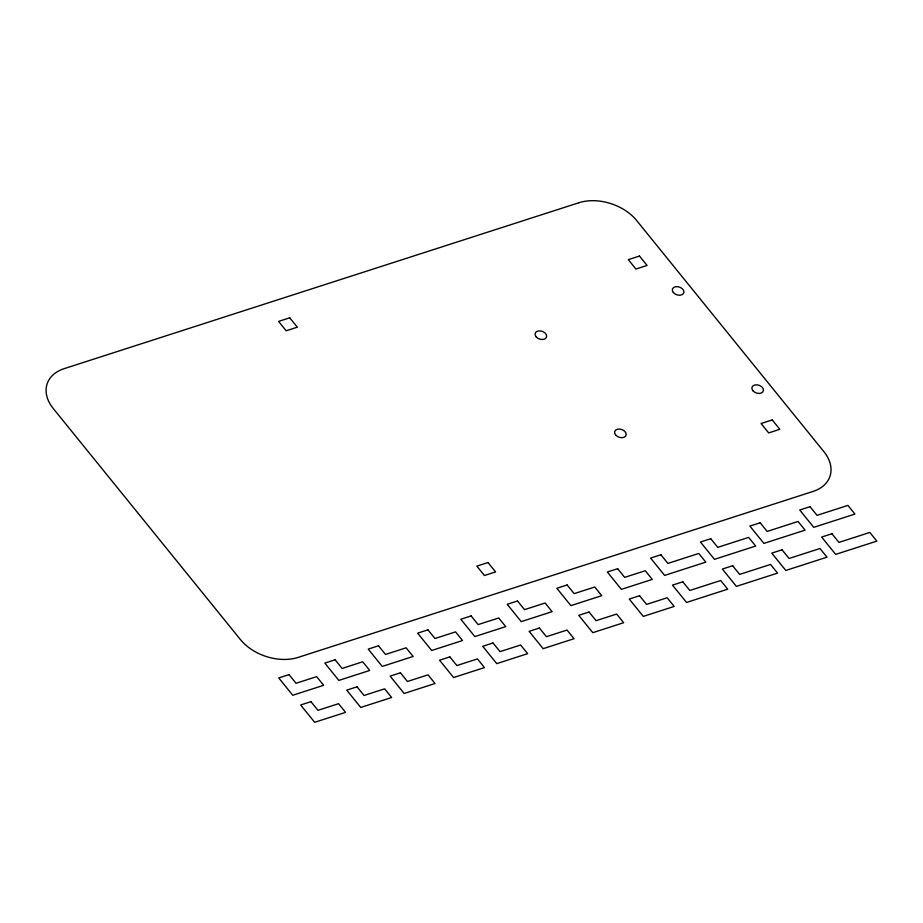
<?xml version="1.0" encoding="UTF-8"?>
<svg xmlns="http://www.w3.org/2000/svg" width="923" height="923" viewBox="0 0 923 923"><rect width="100%" height="100%" fill="white"/><g stroke="black" fill="none" stroke-linecap="round" stroke-linejoin="round"><path stroke-width="1.38" d="M578.963 202.725L64.218 368.635A42.723 29.248 18.8 0 0 53.303 408.577L240.442 639.593A42.723 29.248 18.8 0 0 298.152 657.407L812.886 491.498A42.723 29.248 18.8 0 0 823.812 451.555L636.674 220.539A42.723 29.248 18.8 0 0 578.963 202.725M289.73 317.8L278.573 321.4L286.176 330.78L297.333 327.192L289.73 317.8M639.477 256.052L628.321 259.651L635.924 269.031L647.081 265.443L639.477 256.052M772.228 419.93L761.071 423.53L768.674 432.91L779.831 429.31L772.228 419.93M487.99 562.534L476.833 566.134L484.437 575.514L495.593 571.914L487.99 562.534M289.037 674.621L278.734 677.932L292.776 695.261L323.661 685.304L316.635 676.64L296.052 683.285L289.037 674.621M335.107 659.772L324.815 663.083L338.845 680.413L369.731 670.456L362.716 661.791L342.121 668.437L335.107 659.772M378.511 645.777L368.219 649.1L382.249 666.418L413.135 656.472L406.12 647.808L385.526 654.442L378.511 645.777M427.949 629.844L417.658 633.166L431.687 650.484L462.573 640.527L455.558 631.874L434.964 638.508L427.949 629.844M471.111 615.929L460.819 619.252L474.849 636.57L505.735 626.625L498.72 617.96L478.126 624.594L471.111 615.929M517.503 600.977L507.212 604.3L521.241 621.617L552.127 611.661L545.112 603.007L524.518 609.641L517.503 600.977M567.137 584.974L556.846 588.297L570.887 605.626L601.761 595.67L594.747 587.005L574.164 593.639L567.137 584.974M617.649 568.695L607.346 572.018L621.387 589.347L652.273 579.39L645.258 570.726L624.663 577.36L617.649 568.695M660.88 554.758L650.588 558.08L664.629 575.41L705.807 562.13L698.78 553.465L667.906 563.422L660.88 554.758M710.745 538.686L700.453 542.009L714.483 559.338L755.66 546.058L748.645 537.394L717.759 547.351L710.745 538.686M760.16 522.764L749.868 526.087L763.898 543.405L805.075 530.137L798.06 521.472L767.175 531.429L760.16 522.764M810.025 506.692L799.722 510.015L813.763 527.333L854.94 514.065L847.925 505.4L817.04 515.357L810.025 506.692M310.947 701.665L300.644 704.987L314.685 722.305L345.571 712.36L338.545 703.695L317.962 710.329L310.947 701.665M357.016 686.816L346.725 690.127L360.755 707.456L391.64 697.5L384.626 688.846L364.031 695.481L357.016 686.816M400.42 672.821L390.129 676.144L404.159 693.473L435.045 683.516L428.03 674.851L407.435 681.486L400.42 672.821M449.859 656.888L439.567 660.21L453.597 677.528L484.483 667.583L477.468 658.918L456.873 665.552L449.859 656.888M493.02 642.973L482.729 646.296L496.759 663.625L527.644 653.669L520.63 645.004L500.035 651.638L493.02 642.973M539.413 628.021L529.121 631.344L543.151 648.673L574.037 638.716L567.022 630.051L546.428 636.685L539.413 628.021M589.047 612.018L578.756 615.341L592.797 632.67L623.671 622.713L616.656 614.049L596.073 620.683L589.047 612.018M639.558 595.75L629.255 599.062L643.296 616.391L674.182 606.434L667.167 597.769L646.573 604.403L639.558 595.75M682.789 581.813L672.498 585.124L686.539 602.454L727.716 589.174L720.69 580.521L689.816 590.466L682.789 581.813M732.654 565.741L722.363 569.053L736.392 586.382L777.581 573.102L770.555 564.449L739.669 574.394L732.654 565.741M782.069 549.808L771.778 553.131L785.808 570.449L826.985 557.18L819.97 548.516L789.084 558.473L782.069 549.808M831.935 533.736L821.632 537.059L835.673 554.377L876.85 541.109L869.835 532.444L838.949 542.401L831.935 533.736M752.856 390.671A5.976 4.096 18.8 0 0 762.894 391.848A5.976 4.096 18.8 0 0 757.218 384.845A5.976 4.096 18.8 0 0 752.856 390.671M615.583 434.918A5.976 4.096 18.8 0 0 625.632 436.094A5.976 4.096 18.8 0 0 619.956 429.091A5.976 4.096 18.8 0 0 615.583 434.918M673.317 292.487A5.976 4.096 18.8 0 0 683.355 293.664A5.976 4.096 18.8 0 0 677.69 286.661A5.976 4.096 18.8 0 0 673.317 292.487M536.055 336.733A5.976 4.096 18.8 0 0 546.093 337.91A5.976 4.096 18.8 0 0 540.417 330.907A5.976 4.096 18.8 0 0 536.055 336.733"/></g></svg>
